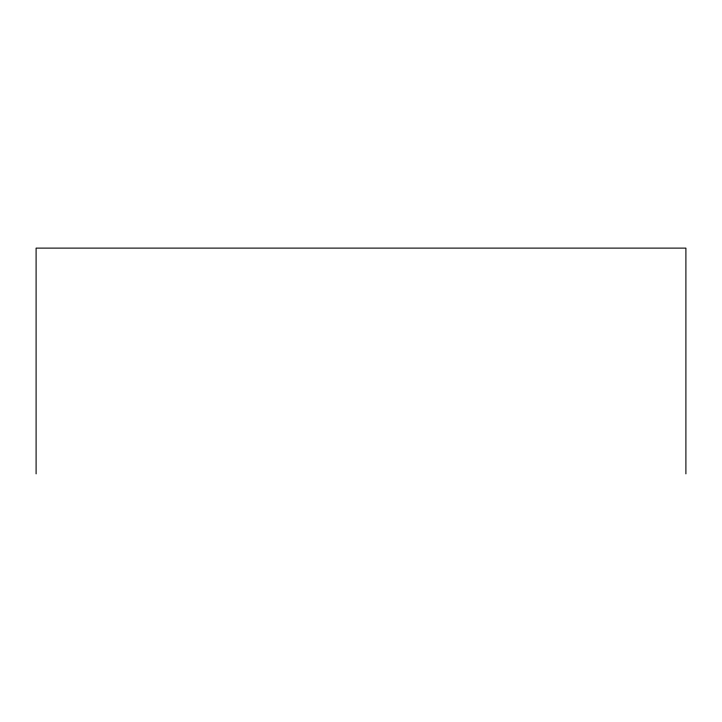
<?xml version="1.0" encoding="UTF-8"?>
<svg xmlns="http://www.w3.org/2000/svg" width="722" height="722" viewBox="0 0 722 722"><rect width="100%" height="100%" fill="white"/><g stroke="black" fill="none" stroke-linecap="round" stroke-linejoin="round"><path stroke-width="1.08" d="M685.9 473.885L685.9 248.115L36.1 248.115L36.1 473.885"/></g></svg>
